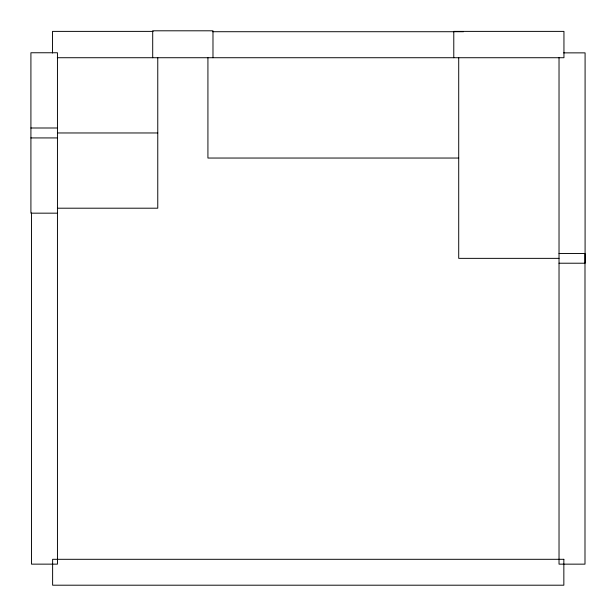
<?xml version="1.0" encoding="UTF-8"?>
<svg xmlns="http://www.w3.org/2000/svg" width="616" height="616" viewBox="0 0 616 616"><rect width="100%" height="100%" fill="white"/><g stroke="black" fill="none" stroke-linecap="round" stroke-linejoin="round"><path stroke-width="0.92" d="M153.107 31.385L52.522 31.385L52.522 53.022M212.682 31.716L463.555 31.716M563.678 52.868L585.085 52.868L585.085 263.217L559.028 263.217M57.311 57.727L563.948 57.727L563.948 31.385L453.784 31.385L453.784 57.727M30.915 127.997L57.45 127.997M57.45 132.964L157.765 132.964M30.915 137.93L57.45 137.93M458.712 158.042L207.923 158.042L207.923 57.727M57.45 208.2L157.765 208.2L157.765 57.727M57.45 213.167L30.915 213.167L30.915 52.76L57.45 52.76L57.45 564.14L31.501 564.14L31.501 212.982M559.028 253.515L584.992 253.515L584.992 564.148L559.028 564.148L559.028 57.665M559.028 258.358L458.712 258.358L458.712 57.727M212.982 57.727L212.982 30.8L152.706 30.8L152.706 57.727M563.848 559.305L52.622 559.305L52.622 585.2L563.848 585.2L563.848 559.305"/></g></svg>
